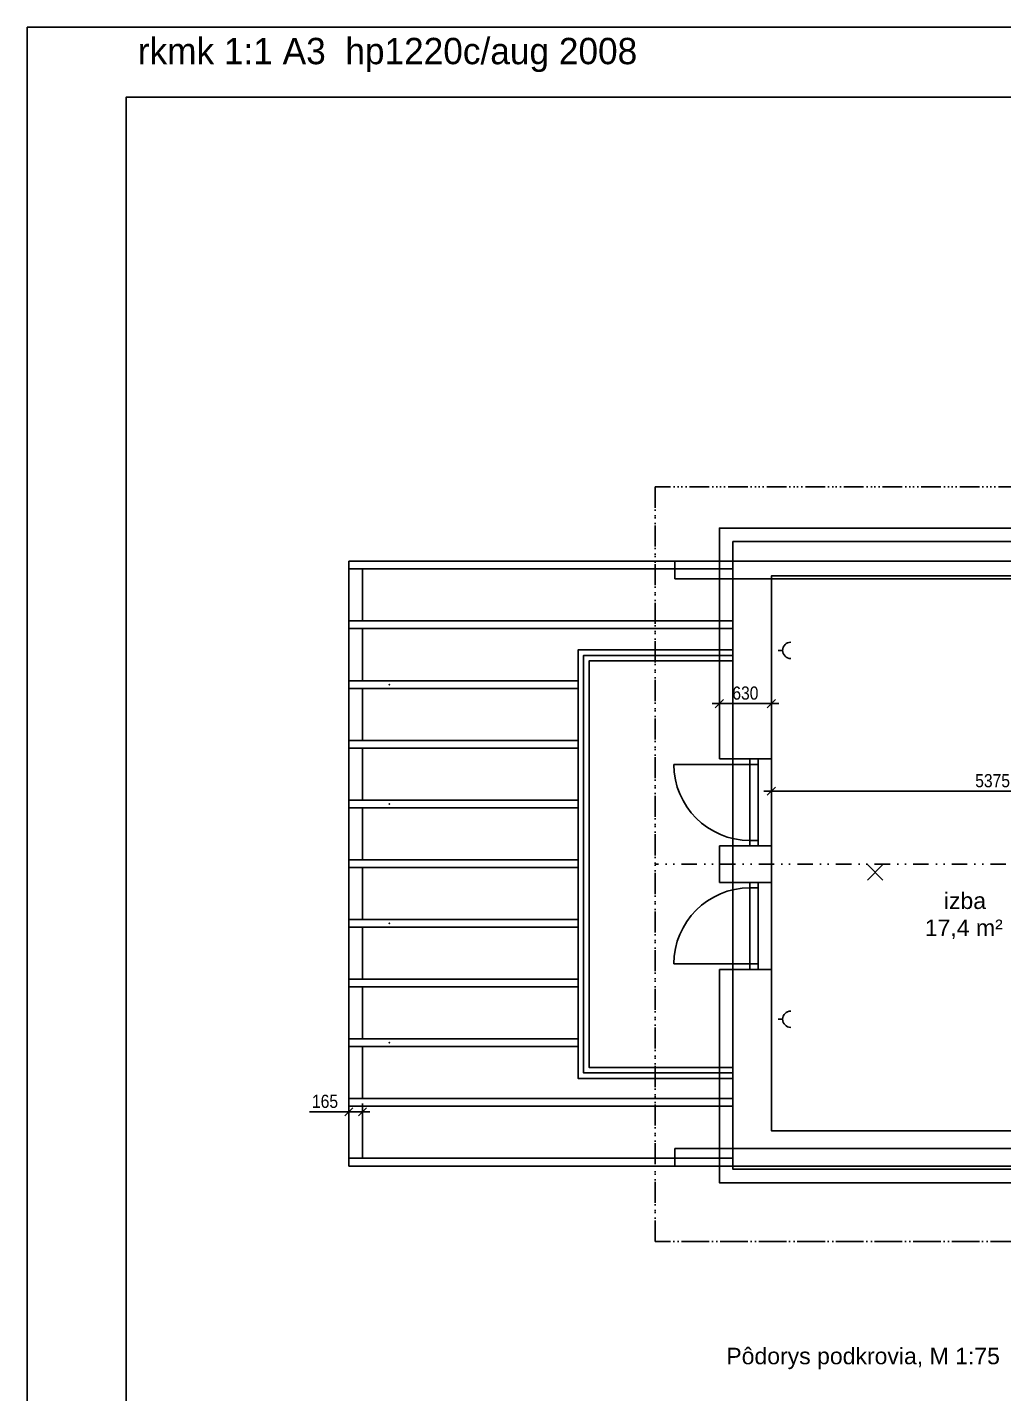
# Model space of a CAD drawing. Header units: millimetres. Extents: x 0 to 97365, y 0 to 29700.
# Drawn here: x 55365 to 67224, y 13103 to 29700 of the extents above; entities that cross this region are included whole.
import ezdxf
from ezdxf.enums import TextEntityAlignment as Align

# ---------------------------------------------------------------- set-up
doc = ezdxf.new("R2010")
doc.units = ezdxf.units.MM
doc.linetypes.add('DIVIDE2', pattern=[0.625, 0.25, -0.125, 0, -0.125, 0, -0.125])
for name, color, linetype in [('EL_SVE', 52, 'Continuous'), ('EL_ZAS', 84, 'Continuous'), ('KOTY', 96, 'Continuous'), ('MUR_POH', 64, 'Continuous'), ('MUR_REZ', 3, 'Continuous'), ('OCE-POH', 151, 'Continuous'), ('POP', 7, 'Continuous'), ('RAM_100', 160, 'Continuous'), ('SAD_REZ', 9, 'Continuous'), ('TXT_50_MIESTN', 7, 'Continuous')]:
    doc.layers.add(name, color=color, linetype=linetype)
doc.layers.add('PLO_LIN', color=6, linetype='Continuous', plot=False)
doc.styles.add('ARIAL', font='ARIAL.TTF', dxfattribs={"height": 250})
doc.styles.add('ROMANS', font='ARIAL.TTF', dxfattribs={"width": 0.85})
doc.dimstyles.new('PAJO1-studia', dxfattribs={"dimtxt": 160, "dimasz": 100, "dimexe": 100, "dimexo": 250, "dimgap": 45, "dimtad": 1, "dimdec": 0, "dimrnd": 5, "dimtxsty": 'ROMANS', "dimblk": 'OBLIQUE', "dimcen": 200, "dimdle": 90, "dimadec": 0, "dimazin": 0, "dimtfac": 1, "dimtdec": 0, "dimtmove": 1, "dimatfit": 3, "dimfxl": 0, "dimarcsym": 0})

# ---------------------------------------------------------------- blocks, each defined once
blk = doc.blocks.new('Z_RAM_A_3_hp 1220')
at = {"layer": 'POP', "linetype": 'Continuous'}
blk.add_lwpolyline([(-288.5, -408), (-6.5, -408), (-6.5, -13), (-288.5, -13)], close=True, dxfattribs=at)
at = {"layer": 'RAM_100', "linetype": 'Continuous'}
for points in [[(-297, -420), (0, -420), (0, 0), (-297, 0)], [(-288.5, -13), (-288.5, -408), (-6.5, -408), (-6.5, -13)]]:
    blk.add_lwpolyline(points, close=True, dxfattribs=at)
blk.add_text('rkmk 1:1 A3  hp1220c/aug 2008', height=3.2, rotation=90, dxfattribs=at).set_placement((-292.52, -406.58))
blk = doc.blocks.new('zasuvka')
at = {"layer": 'EL_ZAS', "color": 3}
blk.add_line((17552036.3, 14178799.5), (17552016, 14178799.5), dxfattribs=at)
blk.add_arc((17551978.9, 14178799.5), 37.1, 270, 90, dxfattribs=at)
blk = doc.blocks.new('_OBLIQUE')
at = {"color": 0, "linetype": 'ByBlock'}
blk.add_line((-0.5, -0.5), (0.5, 0.5), dxfattribs=at)
blk = doc.blocks.new('*D6')
at = {"layer": 'Defpoints', "color": 0}
for p in [(63772, 21772), (64403, 21485), (64403, 21485)]:
    blk.add_point(p, dxfattribs=at)
at = {"layer": 'KOTY', "color": 0, "lineweight": -2}
for p, q in [((63682, 21485), (64493, 21485)), ((63772, 21522), (63772, 21385)), ((64403, 21235), (64403, 21385))]:
    blk.add_line(p, q, dxfattribs=at)
at = {"layer": 'KOTY', "color": 0, "lineweight": -2, "xscale": 100, "yscale": 100, "zscale": 100, "rotation": 180}
blk.add_blockref('_OBLIQUE', (63772, 21485), dxfattribs=at)
at = {"layer": 'KOTY', "color": 0, "lineweight": -2, "xscale": 100, "yscale": 100, "zscale": 100}
blk.add_blockref('_OBLIQUE', (64403, 21485), dxfattribs=at)
at = {"layer": 'KOTY', "color": 0, "insert": (64087, 21612), "char_height": 160, "attachment_point": 5, "style": 'ROMANS'}
blk.add_mtext('630', dxfattribs=at)
blk = doc.blocks.new('*D8')
at = {"layer": 'Defpoints', "color": 0}
for p in [(64403, 21485), (69778, 21202), (69778, 20422)]:
    blk.add_point(p, dxfattribs=at)
at = {"layer": 'KOTY', "color": 0, "lineweight": -2}
for p, q in [((64403, 21235), (64403, 20322)), ((69778, 20952), (69778, 20322)), ((64313, 20422), (69868, 20422))]:
    blk.add_line(p, q, dxfattribs=at)
at = {"layer": 'KOTY', "color": 0, "lineweight": -2, "xscale": 100, "yscale": 100, "zscale": 100, "rotation": 180}
blk.add_blockref('_OBLIQUE', (64403, 20422), dxfattribs=at)
at = {"layer": 'KOTY', "color": 0, "lineweight": -2, "xscale": 100, "yscale": 100, "zscale": 100}
blk.add_blockref('_OBLIQUE', (69778, 20422), dxfattribs=at)
at = {"layer": 'KOTY', "color": 0, "insert": (67090, 20548), "char_height": 160, "attachment_point": 5, "style": 'ROMANS'}
blk.add_mtext('5375', dxfattribs=at)
blk = doc.blocks.new('*D48')
at = {"layer": 'Defpoints', "color": 0}
for p in [(59270, 16526), (59270, 16278), (59436, 16278)]:
    blk.add_point(p, dxfattribs=at)
at = {"layer": 'KOTY', "color": 0, "lineweight": -2}
for p, q in [((59270, 16528), (59270, 16626)), ((59436, 16528), (59436, 16626)), ((59270, 16526), (58791, 16526)), ((59526, 16526), (59270, 16526))]:
    blk.add_line(p, q, dxfattribs=at)
at = {"layer": 'KOTY', "color": 0, "lineweight": -2, "xscale": 100, "yscale": 100, "zscale": 100, "rotation": 180}
blk.add_blockref('_OBLIQUE', (59270, 16526), dxfattribs=at)
at = {"layer": 'KOTY', "color": 0, "lineweight": -2, "xscale": 100, "yscale": 100, "zscale": 100}
blk.add_blockref('_OBLIQUE', (59436, 16526), dxfattribs=at)
at = {"layer": 'KOTY', "color": 0, "insert": (58981, 16653), "char_height": 160, "attachment_point": 5, "style": 'ROMANS'}
blk.add_mtext('165', dxfattribs=at)

msp = doc.modelspace()

# ---------------------------------------------------------------- linework, layer by layer
at = {"layer": 'EL_SVE', "color": 3}
for p, q in [((65757.1, 19341.8), (65568.6, 19530.4)), ((65568.6, 19341.8), (65757.1, 19530.4))]:
    msp.add_line(p, q, dxfattribs=at)
at = {"layer": 'MUR_POH', "color": 8}
for p, q in [((86497.7, 23214.1), (63231.1, 23214.1)), ((86497.7, 23000.7), (63231.1, 23000.7)), ((59269.7, 22488.8), (63936.4, 22488.8)), ((59269.7, 22395.5), (63936.4, 22395.5)), ((59269.7, 21763.6), (62054.4, 21763.6)), ((59269.7, 21670.3), (62054.4, 21670.3)), ((59269.7, 21038.4), (62054.4, 21038.4)), ((59269.7, 20945), (62054.4, 20945)), ((59269.7, 20313.1), (62054.4, 20313.1)), ((59269.7, 20219.8), (62054.4, 20219.8)), ((59269.7, 19587.9), (62054.4, 19587.9)), ((59269.7, 19494.5), (62054.4, 19494.5)), ((59269.7, 18862.6), (62054.4, 18862.6)), ((59269.7, 18769.3), (62054.4, 18769.3)), ((59269.7, 18137.4), (62054.4, 18137.4)), ((59269.7, 18044.1), (62054.4, 18044.1)), ((59269.7, 17412.1), (62054.4, 17412.1)), ((59269.7, 17318.8), (62054.4, 17318.8)), ((59269.7, 16686.9), (63936.4, 16686.9)), ((59269.7, 16593.6), (63936.4, 16593.6)), ((74834.4, 16081.7), (63231.1, 16081.7)), ((74621.1, 15868.3), (63231.1, 15868.3))]:
    msp.add_line(p, q, dxfattribs=at)
at = {"layer": 'MUR_POH'}
msp.add_lwpolyline([(56565, 28850), (56565, 650), (90785, 650), (90785, 28850)], close=True, dxfattribs=at)
at = {"layer": 'MUR_POH', "color": 8, "linetype": 'DIVIDE2', "ltscale": 750}
for points in [[(62991.4, 14951.5), (73346.7, 14951.5), (73346.7, 13416.1), (80295.4, 13416.1), (80295.4, 14951.5), (87043.8, 14951.5), (87043.8, 24118.1), (62991.4, 24118.1), (62991.4, 14951.5)], [(87043.8, 14951.5), (80295.4, 14951.5), (80295.4, 13416.1), (73346.7, 13416.1), (73346.7, 14951.5), (62991.4, 14951.5), (62991.4, 24118.1), (87043.8, 24118.1)], [(86477.7, 19534.8), (62991.4, 19534.8)]]:
    msp.add_lwpolyline(points, dxfattribs=at)
at = {"layer": 'MUR_POH', "color": 8}
for points in [[(63936.4, 20813.5), (63936.4, 22986.8), (63936.4, 23453.5), (86297.7, 23453.5), (86297.7, 20813.5)], [(59269.7, 23214.1), (63936.4, 23214.1)], [(59269.7, 23214.1), (59269.7, 15868.3)], [(59269.7, 23120.7), (63936.4, 23120.7)], [(59436.4, 23120.7), (59436.4, 22488.8)], [(59436.4, 22395.5), (59436.4, 21763.6)], [(63936.4, 16932.7), (62054.4, 16932.7), (62054.4, 22136.9), (63936.4, 22136.9)], [(63936.4, 16999.4), (62121.1, 16999.4), (62121.1, 22070.2), (63936.4, 22070.2)], [(63936.4, 17066.1), (62187.7, 17066.1), (62187.7, 22003.6), (63936.4, 22003.6)], [(59436.4, 21670.3), (59436.4, 21038.4)], [(59436.4, 20945), (59436.4, 20313.1)], [(63936.4, 19756.4), (63936.4, 20813.5)], [(64403.1, 19756.4), (64403.1, 20813.5)], [(59436.4, 20219.8), (59436.4, 19587.9)], [(63936.4, 19313.2), (63936.4, 19756.4)], [(59436.4, 19494.5), (59436.4, 18862.6)], [(63936.4, 18256.1), (63936.4, 19313.2)], [(64403.1, 18256.1), (64403.1, 19313.2)], [(59436.4, 18769.3), (59436.4, 18137.4)], [(63936.4, 18256.1), (63936.4, 16296.1)], [(59436.4, 18044.1), (59436.4, 17412.1)], [(59436.4, 17318.8), (59436.4, 16686.9)], [(59436.4, 16593.6), (59436.4, 15961.7)], [(59269.7, 15961.7), (63936.4, 15961.7)], [(63231.1, 16081.7), (63231.1, 15868.3)], [(63231.1, 16081.7), (63231.1, 15868.3)], [(59269.7, 15868.3), (63936.4, 15868.3)]]:
    msp.add_lwpolyline(points, dxfattribs=at)
at = {"layer": 'MUR_POH', "color": 8, "flags": 128}
for points in [[(63231.1, 23000.7), (63231.1, 23214.1)], [(74621.1, 14196.1), (74557.7, 14196.1), (74557.7, 15829.5), (63936.4, 15829.5), (63936.4, 16296.1), (63936.4, 18256.1)]]:
    msp.add_lwpolyline(points, dxfattribs=at)
at = {"layer": 'MUR_REZ', "color": 8}
for points in [[(63771.7, 20813.5), (63771.7, 22986.8), (63771.7, 23618.1), (86462.4, 23618.1), (86462.4, 20813.5)], [(63936.4, 20813.5), (63936.4, 22986.8), (63936.4, 22986.8), (63936.4, 23453.5), (86297.7, 23453.5), (86297.7, 20813.5)], [(64403.1, 20813.5), (64403.1, 23037.2), (69777.7, 23037.2)], [(63771.7, 19313.2), (63771.7, 19756.4)], [(63936.4, 19756.4), (63771.7, 19756.4)], [(64403.1, 19313.2), (64403.1, 19756.4)], [(63936.4, 19313.2), (63771.7, 19313.2)], [(74621.1, 14031.5), (74393.1, 14031.5), (74393.1, 15664.8), (63771.7, 15664.8), (63771.7, 16296.1), (63771.7, 18256.1)], [(64403.1, 18256.1), (63936.4, 18256.1)], [(69777.7, 16296.1), (64403.1, 16296.1), (64403.1, 18256.1)]]:
    msp.add_lwpolyline(points, dxfattribs=at)
at = {"layer": 'OCE-POH', "color": 8}
for points in [[(64142.4, 20746.8), (63218.6, 20746.8)], [(64142.4, 20813.5), (64142.4, 19756.4)], [(64242.4, 20813.5), (64242.4, 19756.4)], [(64142.4, 18256.1), (64142.4, 19313.2)], [(64242.4, 18256.1), (64242.4, 19313.2)], [(64142.4, 18322.8), (63218.6, 18322.8)]]:
    msp.add_lwpolyline(points, dxfattribs=at)
for points in [[(64242.4, 20813.5), (64142.4, 20813.5), (64142.4, 20746.8), (64242.4, 20746.8)], [(64242.4, 19823.1), (64142.4, 19823.1), (64142.4, 19756.4), (64242.4, 19756.4)], [(64242.4, 19246.5), (64142.4, 19246.5), (64142.4, 19313.2), (64242.4, 19313.2)], [(64242.4, 18256.1), (64142.4, 18256.1), (64142.4, 18322.8), (64242.4, 18322.8)]]:
    msp.add_lwpolyline(points, close=True, dxfattribs=at)
for centre, start, end in [((64142.4, 20746.8), 180, 270), ((64142.4, 18322.8), 90, 180)]:
    msp.add_arc(centre, 923.7, start, end, dxfattribs=at)
at = {"layer": 'PLO_LIN', "color": 8}
for p, q in [((64403.1, 20813.5), (63936.4, 20813.5)), ((64403.1, 19756.4), (63936.4, 19756.4)), ((64403.1, 19313.2), (63936.4, 19313.2)), ((64403.1, 18256.1), (63936.4, 18256.1))]:
    msp.add_line(p, q, dxfattribs=at)
for points in [[(63936.4, 20813.5), (63771.7, 20813.5)], [(63936.4, 18256.1), (63771.7, 18256.1)]]:
    msp.add_lwpolyline(points, dxfattribs=at)
for p in [(59763.6, 21716.9), (59763.6, 20266.4), (59763.6, 18816), (59763.6, 17365.5)]:
    msp.add_point(p, dxfattribs=at)

# ---------------------------------------------------------------- block references
at = {"layer": 'MUR_POH', "ltscale": 0.3, "xscale": 100, "yscale": 100, "zscale": 100, "rotation": -89.9999999999365}
msp.add_blockref('Z_RAM_A_3_hp 1220', (97365, 0), dxfattribs=at)
at = {"layer": 'SAD_REZ', "color": 3, "xscale": -2.666666666667731, "yscale": 2.666666666667731, "zscale": 2.666666666667731}
for p in [(46869915.9, -37788000), (46869915.9, -37792480.4)]:
    msp.add_blockref('zasuvka', p, dxfattribs=at)

# ---------------------------------------------------------------- texts
at = {"layer": 'TXT_50_MIESTN', "color": 8, "style": 'ARIAL'}
for s, p in [(' izba', (66715.2, 18990.5)), ('17,4 m²', (66739.8, 18662.2))]:
    msp.add_text(s, height=200, dxfattribs=at).set_placement(p, align=Align.CENTER)
msp.add_text('Pôdorys podkrovia, M 1:75', height=200, dxfattribs=at).set_placement((63855.6, 13460.2))

# ---------------------------------------------------------------- dimensions: what is measured, and where the dimension line sits
at = {"layer": 'KOTY', "color": 8}
for base, p1, p2, picture, middle in [((64403.1, 21485.5), (63771.7, 21772.3), (64403.1, 21485.5), '*D6', (64087.4, 21612.2)), ((69777.7, 20421.6), (64403.1, 21485.5), (69777.7, 21202.3), '*D8', (67090.4, 20548.3)), ((59269.7, 16526.2), (59436.4, 16277.6), (59269.7, 16277.6), '*D48', (58980.6, 16652.9))]:
    dim = msp.add_linear_dim(base=base, p1=p1, p2=p2, dimstyle='PAJO1-studia', override={"dimtmove": 0}, dxfattribs=at)
    dim.commit()
    dim.dimension.update_dxf_attribs({"geometry": picture, "text_midpoint": middle})

doc.saveas('drawing.dxf')
